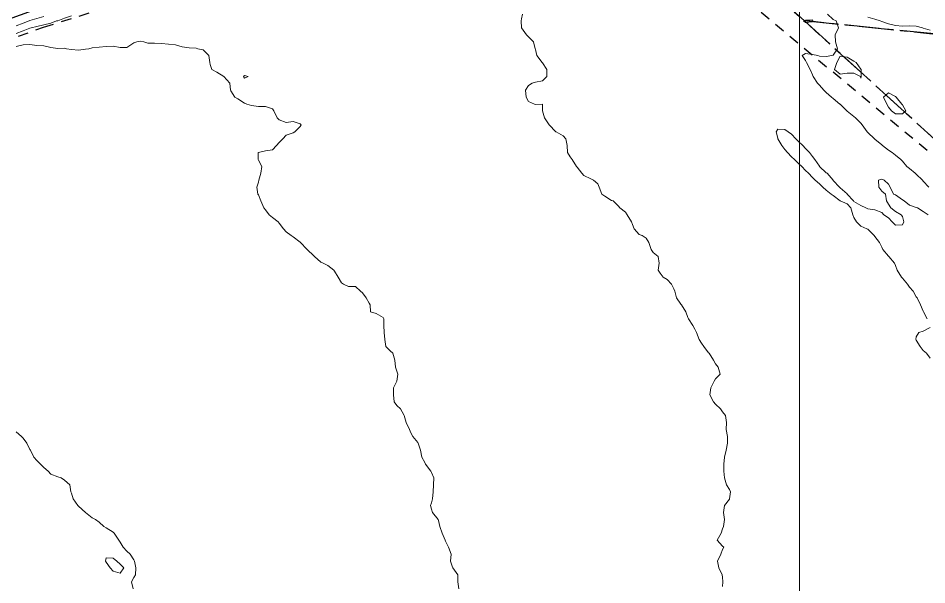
# Model space of a CAD drawing. Header units: centimetres. Extents: x 0 to 642158, y -847 to 649707.
# Drawn here: x 617710.4 to 617776, y 621026 to 621067 of the extents above; entities that cross this region are included whole.
import ezdxf

# ---------------------------------------------------------------- set-up
doc = ezdxf.new("R2010")
doc.units = ezdxf.units.CM
doc.header["$MEASUREMENT"] = 0
doc.linetypes.add('CENTERX2', pattern=[4, 2.5, -0.5, 0.5, -0.5])
doc.linetypes.add('JIS_02_0.7', pattern=[1.35, 0.75, -0.6])
for name, color, linetype, lineweight in [('MEV_grille', 254, 'Continuous', 9), ('WAL_parcellaire agricole', 7, 'JIS_02_0.7', 25), ('WAL_topographie 0.5', 253, 'Continuous', 20)]:
    doc.layers.add(name, color=color, linetype=linetype, lineweight=lineweight)
doc.layers.add('SPW_parcellaire cadastral', color=7, linetype='CENTERX2', lineweight=25, true_color=0xff0542)

# ---------------------------------------------------------------- blocks, each defined once
blk = doc.blocks.new('*U112')
at = {"layer": 'MEV_grille', "transparency": 33554687}
blk.add_lwpolyline([(0, 1825.476), (0, -1825.476)], dxfattribs=at)
blk = doc.blocks.new('*U113')
at = {"layer": 'MEV_grille', "color": 0, "linetype": 'ByBlock', "lineweight": -2, "transparency": 16777216}
blk.add_blockref('*U112', (2400, 0), dxfattribs=at)

msp = doc.modelspace()

# ---------------------------------------------------------------- linework, layer by layer
at = {"layer": 'SPW_parcellaire cadastral'}
for points in [[(617752.33, 621080.15), (617785.683, 621088.75), (617787.14, 621083.471), (617788.791, 621077.749), (617791.289, 621068.657), (617792.458, 621064.182), (617767.153, 621066.773), (617752.33, 621080.15)], [(617783.06, 621052.299), (617824.366, 621016.028), (617823.177, 621011.472), (617816.096, 621001.449), (617790.775, 620954.35), (617787.593, 620940.336), (617787.517, 620940.003), (617678.966, 621055.851), (617718.844, 621070.16), (617752.33, 621080.15), (617767.153, 621066.773), (617783.06, 621052.299)], [(617783.06, 621052.299), (617767.153, 621066.773), (617792.458, 621064.182), (617804.076, 621063.151), (617807.21, 621062.702), (617812.572, 621061.858), (617823.421, 621060.287), (617826.597, 621059.827), (617833.976, 621059.005), (617837.67, 621058.544), (617833.415, 621046.455), (617783.06, 621052.299)]]:
    msp.add_lwpolyline(points, dxfattribs=at)
at = {"layer": 'WAL_parcellaire agricole'}
msp.add_lwpolyline([(617711.348, 621023.973), (617682.511, 621055.47), (617712.232, 621066.306), (617752.064, 621078.644), (617761.967, 621069.104), (617779.177, 621054.814), (617799.846, 621036.234), (617822.223, 621016.236), (617800.306, 620927.942), (617776.245, 620953.259), (617751.353, 620981.853), (617711.348, 621023.973)], dxfattribs=at)
at = {"layer": 'WAL_topographie 0.5'}
for points in [[(617710.25, 621065.854), (617710.75, 621066.044), (617711.25, 621066.224), (617711.339, 621066.25), (617711.75, 621066.352), (617712.25, 621066.477), (617712.75, 621066.598), (617713.169, 621066.75), (617713.25, 621066.772), (617713.75, 621066.943), (617714.25, 621067.117)], [(617710.25, 621066.4), (617710.75, 621066.595), (617711.186, 621066.75), (617711.25, 621066.774), (617711.75, 621066.937), (617712.25, 621067.076)], [(617746.814, 621067.25), (617746.75, 621066.917), (617746.712, 621066.75), (617746.75, 621066.25), (617746.75, 621066.25), (617747.103, 621065.75), (617747.25, 621065.594), (617747.617, 621065.25), (617747.724, 621064.75), (617747.75, 621064.687), (617747.847, 621064.25), (617748.224, 621063.75), (617748.25, 621063.719), (617748.583, 621063.25), (617748.561, 621062.75), (617748.25, 621062.439), (617747.75, 621062.324), (617747.517, 621062.25), (617747.25, 621062.09), (617747.037, 621061.75), (617747.078, 621061.25), (617747.25, 621060.938), (617747.679, 621060.75), (617747.75, 621060.722), (617748.249, 621060.75), (617748.25, 621060.75), (617748.25, 621060.75), (617748.25, 621060.25), (617748.396, 621059.75), (617748.75, 621059.25), (617748.75, 621059.25), (617749.231, 621058.75), (617749.25, 621058.733), (617749.75, 621058.462), (617749.944, 621058.25), (617750.039, 621057.75), (617750.056, 621057.25), (617750.25, 621056.95), (617750.404, 621056.75), (617750.717, 621056.25), (617750.75, 621056.187), (617751.1, 621055.75), (617751.25, 621055.592), (617751.75, 621055.35), (617751.938, 621055.25), (617752.25, 621055), (617752.339, 621054.75), (617752.544, 621054.25), (617752.75, 621054.091), (617753.25, 621053.795), (617753.365, 621053.75), (617753.75, 621053.365), (617753.833, 621053.25), (617754.25, 621052.938), (617754.382, 621052.75), (617754.677, 621052.25), (617754.75, 621052.05), (617754.882, 621051.75), (617755.25, 621051.319), (617755.45, 621051.25), (617755.75, 621051.062), (617755.935, 621050.75), (617756.103, 621050.25), (617756.25, 621050.042), (617756.6, 621049.75), (617756.691, 621049.25), (617756.612, 621048.75), (617756.75, 621048.54), (617756.979, 621048.25), (617757.25, 621048.069), (617757.579, 621047.75), (617757.75, 621047.417), (617757.814, 621047.25), (617757.932, 621046.75), (617758.25, 621046.298), (617758.288, 621046.25), (617758.607, 621045.75), (617758.75, 621045.338), (617758.79, 621045.25), (617759.107, 621044.75), (617759.25, 621044.487), (617759.372, 621044.25), (617759.566, 621043.75), (617759.75, 621043.481), (617759.912, 621043.25), (617760.25, 621042.787), (617760.287, 621042.75), (617760.596, 621042.25), (617760.75, 621041.984), (617760.934, 621041.75), (617761.083, 621041.25), (617760.75, 621040.917), (617760.659, 621040.75), (617760.411, 621040.25), (617760.353, 621039.75), (617760.606, 621039.25), (617760.75, 621039.083), (617761.111, 621038.75), (617761.25, 621038.533), (617761.482, 621038.25), (617761.538, 621037.75), (617761.515, 621037.25), (617761.625, 621036.75), (617761.625, 621036.25), (617761.512, 621035.75), (617761.408, 621035.25), (617761.354, 621034.75), (617761.36, 621034.25), (617761.394, 621033.75), (617761.542, 621033.25), (617761.75, 621032.909), (617761.845, 621032.75), (617761.772, 621032.25), (617761.75, 621032.214), (617761.408, 621031.75), (617761.338, 621031.25), (617761.4, 621030.75), (617761.317, 621030.25), (617761.25, 621030.083), (617761.163, 621029.75), (617760.875, 621029.25), (617761.25, 621028.821), (617761.35, 621028.75), (617761.25, 621028.583), (617761.125, 621028.25), (617760.9, 621027.75), (617760.988, 621027.25), (617761.224, 621026.75), (617761.25, 621026.583), (617761.286, 621026.25), (617761.25, 621025.917)], [(617768.836, 621067.25), (617769.25, 621066.85), (617769.476, 621066.75), (617769.639, 621066.25), (617769.381, 621065.75), (617769.423, 621065.25), (617769.565, 621064.75), (617769.25, 621064.275), (617769.143, 621064.25), (617768.75, 621064.194), (617768.25, 621064.205), (617768.132, 621064.25), (617767.75, 621064.338), (617767.25, 621064.4), (617767.019, 621064.25), (617767.25, 621063.904), (617767.333, 621063.75), (617767.583, 621063.25), (617767.75, 621062.85), (617767.8, 621062.75), (617768.116, 621062.25), (617768.25, 621062.118), (617768.578, 621061.75), (617768.75, 621061.586), (617769.125, 621061.25), (617769.25, 621061.162), (617769.729, 621060.75), (617769.75, 621060.731), (617770.225, 621060.25), (617770.25, 621060.229), (617770.75, 621059.849), (617770.862, 621059.75), (617771.25, 621059.362), (617771.337, 621059.25), (617771.701, 621058.75), (617771.75, 621058.694), (617772.221, 621058.25), (617772.25, 621058.223), (617772.75, 621057.808), (617772.821, 621057.75), (617773.25, 621057.426), (617773.5, 621057.25), (617773.75, 621057.068), (617774.13, 621056.75), (617774.25, 621056.615), (617774.571, 621056.25), (617774.75, 621056.09), (617775.16, 621055.75), (617775.25, 621055.683), (617775.687, 621055.25), (617775.75, 621055.183), (617776.162, 621054.75)], [(617767.787, 621066.75), (617767.75, 621066.699), (617767.25, 621066.647), (617767.104, 621066.75), (617767.25, 621066.821), (617767.75, 621066.828), (617767.787, 621066.75)], [(617771.75, 621067.017), (617772.25, 621066.873), (617772.643, 621066.75), (617772.75, 621066.709), (617773.25, 621066.546), (617773.75, 621066.423), (617774.25, 621066.387), (617774.75, 621066.408), (617775.25, 621066.364), (617775.693, 621066.25), (617775.75, 621066.226), (617776.25, 621066.097)], [(617710.25, 621064.911), (617710.75, 621065.035), (617711.25, 621065.051), (617711.75, 621064.976), (617712.25, 621064.959), (617712.75, 621064.842), (617713.25, 621064.759), (617713.75, 621064.776), (617713.875, 621064.75), (617714.25, 621064.692), (617714.75, 621064.645), (617715.25, 621064.705), (617715.5, 621064.75), (617715.75, 621064.82), (617716.25, 621064.855), (617716.75, 621064.906), (617717.25, 621064.926), (617717.75, 621064.833), (617718.25, 621064.847), (617718.75, 621065.162), (617718.964, 621065.25), (617719.25, 621065.304), (617719.472, 621065.25), (617719.75, 621065.157), (617720.25, 621065.139), (617720.75, 621065.125), (617721.25, 621065.074), (617721.75, 621065.029), (617722.25, 621064.893), (617722.75, 621064.808), (617723.25, 621064.794), (617723.375, 621064.75), (617723.75, 621064.656), (617724.169, 621064.25), (617724.228, 621063.75), (617724.25, 621063.607), (617724.382, 621063.25), (617724.75, 621063.056), (617725.25, 621062.75), (617725.25, 621062.75), (617725.679, 621062.25), (617725.73, 621061.75), (617725.75, 621061.704), (617726.044, 621061.25), (617726.25, 621061.125), (617726.75, 621060.814), (617726.916, 621060.75), (617727.25, 621060.636), (617727.75, 621060.583), (617728.25, 621060.583), (617728.75, 621060.41), (617728.864, 621060.25), (617729.096, 621059.75), (617729.25, 621059.607), (617729.75, 621059.421), (617730.25, 621059.5), (617730.75, 621059.331), (617730.821, 621059.25), (617730.75, 621059.13), (617730.385, 621058.75), (617730.25, 621058.683), (617729.75, 621058.494), (617729.513, 621058.25), (617729.25, 621057.966), (617729.05, 621057.75), (617728.75, 621057.442), (617728.25, 621057.37), (617727.75, 621057.262), (617727.737, 621057.25), (617727.721, 621056.75), (617727.75, 621056.702), (617727.982, 621056.25), (617727.919, 621055.75), (617727.775, 621055.25), (617727.75, 621055.114), (617727.636, 621054.75), (617727.71, 621054.25), (617727.75, 621054.187), (617727.909, 621053.75), (617728.142, 621053.25), (617728.25, 621053.112), (617728.526, 621052.75), (617728.75, 621052.548), (617729.181, 621052.25), (617729.25, 621052.155), (617729.565, 621051.75), (617729.75, 621051.533), (617730.111, 621051.25), (617730.25, 621051.154), (617730.75, 621050.774), (617730.776, 621050.75), (617731.25, 621050.276), (617731.276, 621050.25), (617731.75, 621049.8), (617731.783, 621049.75), (617732.25, 621049.326), (617732.429, 621049.25), (617732.75, 621049.083), (617733.2, 621048.75), (617733.25, 621048.673), (617733.512, 621048.25), (617733.75, 621047.833), (617733.893, 621047.75), (617734.25, 621047.571), (617734.75, 621047.574), (617735.117, 621047.25), (617735.25, 621047.117), (617735.525, 621046.75), (617735.75, 621046.375), (617735.815, 621046.25), (617735.85, 621045.75), (617736.25, 621045.625), (617736.75, 621045.333), (617736.791, 621045.25), (617736.812, 621044.75), (617736.83, 621044.25), (617736.875, 621043.75), (617736.94, 621043.25), (617737.25, 621042.941), (617737.441, 621042.75), (617737.595, 621042.25), (617737.646, 621041.75), (617737.75, 621041.472), (617737.807, 621041.25), (617737.75, 621040.75), (617737.75, 621040.75), (617737.5, 621040.25), (617737.488, 621039.75), (617737.536, 621039.25), (617737.75, 621038.985), (617738, 621038.75), (617738.25, 621038.306), (617738.267, 621038.25), (617738.417, 621037.75), (617738.653, 621037.25), (617738.75, 621037), (617738.886, 621036.75), (617739.25, 621036.306), (617739.279, 621036.25), (617739.45, 621035.75), (617739.547, 621035.25), (617739.75, 621034.855), (617739.811, 621034.75), (617740.2, 621034.25), (617740.25, 621034.139), (617740.402, 621033.75), (617740.381, 621033.25), (617740.365, 621032.75), (617740.308, 621032.25), (617740.25, 621031.95), (617740.173, 621031.75), (617740.25, 621031.5), (617740.321, 621031.25), (617740.722, 621030.75), (617740.75, 621030.688), (617740.842, 621030.25), (617741.007, 621029.75), (617741.218, 621029.25), (617741.25, 621029.179), (617741.481, 621028.75), (617741.663, 621028.25), (617741.625, 621027.75), (617741.75, 621027.313), (617741.775, 621027.25), (617742.146, 621026.75), (617742.153, 621026.25), (617742.221, 621025.75)], [(617771.276, 621062.75), (617771.25, 621062.625), (617771.231, 621062.75), (617770.75, 621062.986), (617770.25, 621062.984), (617769.75, 621062.917), (617769.343, 621063.25), (617769.504, 621063.75), (617769.75, 621064.21), (617770.25, 621064.127), (617770.75, 621063.86), (617770.897, 621063.75), (617771.25, 621063.272), (617771.274, 621063.25), (617771.276, 621062.75)], [(617727.001, 621062.75), (617726.75, 621062.613), (617726.656, 621062.75), (617726.75, 621062.81), (617727.001, 621062.75)], [(617774.494, 621060.25), (617774.25, 621060.056), (617773.75, 621060.036), (617773.45, 621060.25), (617773.25, 621060.536), (617773.128, 621060.75), (617772.879, 621061.25), (617773.25, 621061.552), (617773.75, 621061.29), (617773.788, 621061.25), (617774.215, 621060.75), (617774.25, 621060.702), (617774.494, 621060.25)], [(617776.1, 621052.75), (617775.75, 621053), (617775.326, 621053.25), (617775.25, 621053.283), (617774.75, 621053.448), (617774.368, 621053.75), (617774.25, 621053.835), (617773.75, 621054.2), (617773.607, 621054.25), (617773.357, 621054.75), (617773.25, 621054.955), (617772.925, 621055.25), (617772.75, 621055.331), (617772.516, 621055.25), (617772.554, 621054.75), (617772.75, 621054.45), (617773.023, 621054.25), (617773.107, 621053.75), (617773.25, 621053.528), (617773.406, 621053.25), (617773.75, 621052.988), (617774.167, 621052.75), (617774.25, 621052.639), (617774.35, 621052.25), (617774.25, 621052.031), (617773.75, 621052), (617773.511, 621052.25), (617773.25, 621052.536), (617772.904, 621052.75), (617772.75, 621052.917), (617772.25, 621053.1), (617771.75, 621053.18), (617771.607, 621053.25), (617771.25, 621053.429), (617770.75, 621053.725), (617770.719, 621053.75), (617770.265, 621054.25), (617770.25, 621054.261), (617769.75, 621054.706), (617769.703, 621054.75), (617769.25, 621055.233), (617769.236, 621055.25), (617768.807, 621055.75), (617768.75, 621055.793), (617768.272, 621056.25), (617768.25, 621056.275), (617767.917, 621056.75), (617767.75, 621056.952), (617767.531, 621057.25), (617767.25, 621057.536), (617767.049, 621057.75), (617766.75, 621058.044), (617766.561, 621058.25), (617766.25, 621058.579), (617765.989, 621058.75), (617765.75, 621058.907), (617765.25, 621058.938), (617765.13, 621058.75), (617765.25, 621058.288), (617765.258, 621058.25), (617765.54, 621057.75), (617765.75, 621057.459), (617765.939, 621057.25), (617766.25, 621056.943), (617766.446, 621056.75), (617766.75, 621056.458), (617766.985, 621056.25), (617767.25, 621055.964), (617767.475, 621055.75), (617767.75, 621055.45), (617767.954, 621055.25), (617768.25, 621054.979), (617768.5, 621054.75), (617768.75, 621054.532), (617769.093, 621054.25), (617769.25, 621054.137), (617769.75, 621053.75), (617769.75, 621053.75), (617770.25, 621053.547), (617770.518, 621053.25), (617770.676, 621052.75), (617770.75, 621052.547), (617770.929, 621052.25), (617771.25, 621051.941), (617771.687, 621051.75), (617771.75, 621051.712), (617772.201, 621051.25), (617772.25, 621051.181), (617772.597, 621050.75), (617772.75, 621050.427), (617772.841, 621050.25), (617773.25, 621049.768), (617773.272, 621049.75), (617773.675, 621049.25), (617773.75, 621049.1), (617773.875, 621048.75), (617774.181, 621048.25), (617774.25, 621048.184), (617774.609, 621047.75), (617774.75, 621047.533), (617775.024, 621047.25), (617775.25, 621046.838), (617775.306, 621046.75), (617775.55, 621046.25), (617775.75, 621045.8), (617775.776, 621045.75), (617776.039, 621045.25)], [(617776.25, 621044.625), (617775.75, 621044.343), (617775.438, 621044.25), (617775.25, 621043.95), (617775.224, 621043.75), (617775.25, 621043.706), (617775.526, 621043.25), (617775.75, 621042.946), (617775.979, 621042.75), (617776.25, 621042.389)], [(617710.25, 621037.079), (617710.625, 621036.75), (617710.75, 621036.614), (617711.011, 621036.25), (617711.25, 621035.81), (617711.277, 621035.75), (617711.53, 621035.25), (617711.75, 621035.006), (617712.011, 621034.75), (617712.25, 621034.5), (617712.559, 621034.25), (617712.75, 621034.026), (617713.25, 621033.831), (617713.5, 621033.75), (617713.75, 621033.598), (617714.131, 621033.25), (617714.197, 621032.75), (617714.25, 621032.659), (617714.368, 621032.25), (617714.702, 621031.75), (617714.75, 621031.708), (617715.25, 621031.25), (617715.25, 621031.25), (617715.75, 621030.857), (617715.981, 621030.75), (617716.25, 621030.566), (617716.583, 621030.25), (617716.75, 621030.15), (617717.25, 621029.836), (617717.333, 621029.75), (617717.66, 621029.25), (617717.75, 621029.12), (617717.972, 621028.75), (617718.25, 621028.472), (617718.488, 621028.25), (617718.75, 621027.843), (617718.798, 621027.75), (617718.886, 621027.25), (617718.861, 621026.75), (617718.75, 621026.568), (617718.575, 621026.25), (617718.697, 621025.75)], [(617717.75, 621026.883), (617718.025, 621027.25), (617717.75, 621027.525), (617717.525, 621027.75), (617717.25, 621027.954), (617716.75, 621027.972), (617716.708, 621027.75), (617716.75, 621027.659), (617717.031, 621027.25), (617717.25, 621027.024), (617717.75, 621026.883)]]:
    msp.add_lwpolyline(points, dxfattribs=at)

# ---------------------------------------------------------------- block references
at = {"layer": 'MEV_grille', "transparency": 33554687}
msp.add_blockref('*U113', (615366.814, 620593.644), dxfattribs=at)

doc.saveas('drawing.dxf')
